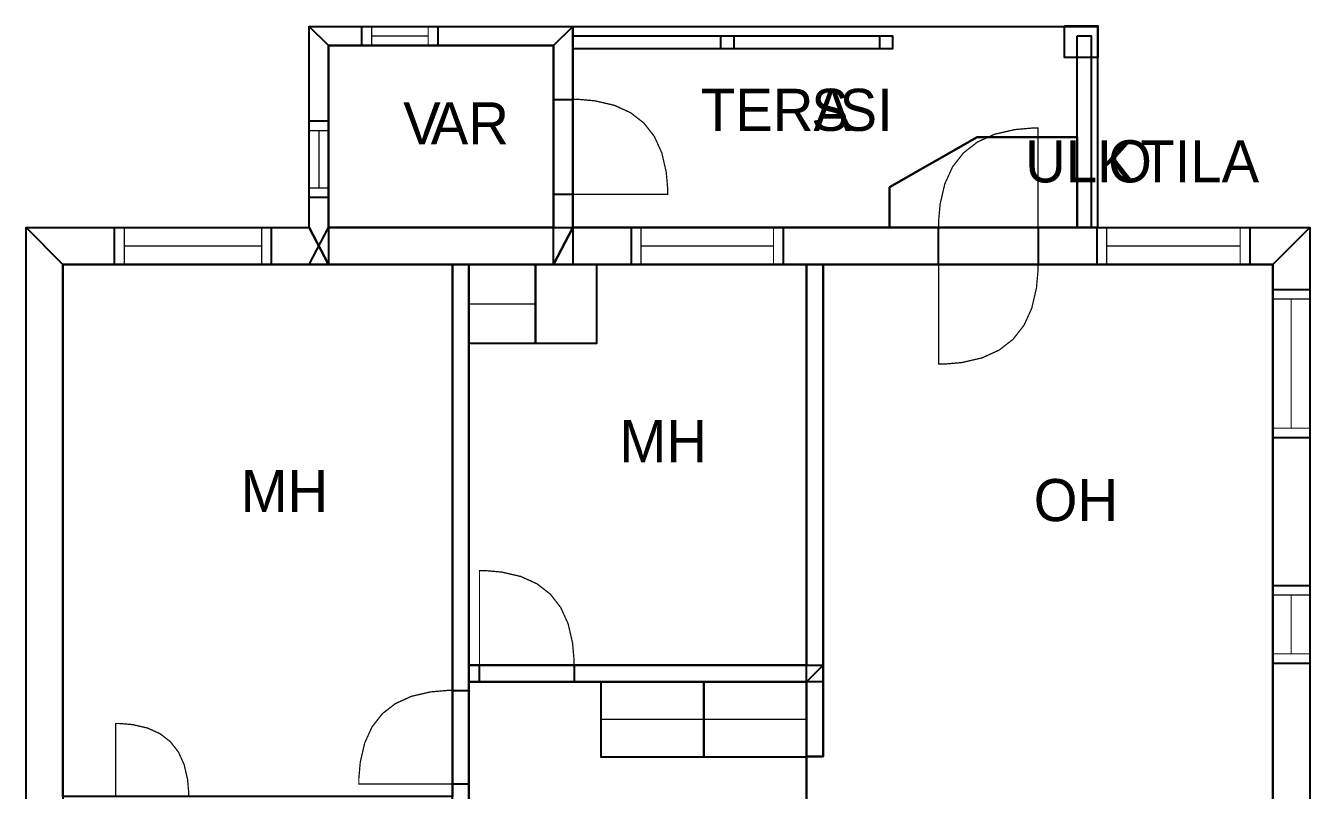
# Model space of a CAD drawing. Extents: x 1.5 to 12, y 0 to 12.4.
# Drawn here: x 1.49 to 11.98, y 6.12 to 12.36 of the extents above; entities that cross this region are included whole.
import ezdxf

# ---------------------------------------------------------------- set-up
doc = ezdxf.new("R2010")
doc.units = 0
doc.layers.get('0').update_dxf_attribs({"linetype": 'CONTINUOUS'})

msp = doc.modelspace()

# ---------------------------------------------------------------- linework, layer by layer
at = {"color": 0}
for points, const_width in [([(3.80219, 12.355), (5.95301, 12.355), (5.79676, 12.1988), (3.95844, 12.1988), (3.80219, 12.355)], 0.00208), ([(3.80219, 10.7123), (3.80219, 12.355), (3.95844, 12.1988), (3.95844, 10.4103), (3.80219, 10.7123)], 0.00208), ([(4.23232, 12.355), (4.85092, 12.355), (4.85092, 12.1988), (4.23232, 12.1988), (4.23232, 12.355)], 0.01042), ([(4.23232, 12.355), (4.85092, 12.355), (4.85092, 12.1988), (4.23232, 12.1988), (4.23232, 12.355)], 0.01042), ([(5.95301, 12.355), (5.95301, 10.7123), (5.79676, 10.4103), (5.79676, 12.1988), (5.95301, 12.355)], 0.00208), ([(10.2377, 10.7133), (10.073, 10.7123), (10.073, 11.4499), (9.25456, 11.4499), (8.54075, 11.041), (8.54075, 10.7123), (5.95301, 10.7123), (5.95301, 12.355), (10.2377, 12.355), (10.2377, 10.7133)], 0.00208), ([(5.95301, 12.2763), (8.565, 12.2763), (8.565, 12.1721), (5.95301, 12.1721), (5.95301, 12.2763)], 0.00208), ([(10.0721, 12.2781), (10.1867, 12.2781), (10.1867, 10.7123), (10.0721, 10.7123), (10.0721, 12.2781)], 0.00208), ([(5.79676, 11.759), (5.95301, 11.759), (5.95301, 10.9833), (5.79676, 10.9833), (5.79676, 11.759)], 0.01042), ([(5.79676, 11.759), (5.95301, 11.759), (5.95301, 10.9833), (5.79676, 10.9833), (5.79676, 11.759)], 0.01042), ([(5.95301, 11.759), (5.99843, 11.759), (6.13476, 11.7469), (6.29232, 11.7106), (6.42562, 11.65), (6.53472, 11.5651), (6.61951, 11.4561), (6.68012, 11.3227), (6.71647, 11.1652), (6.72863, 11.0288), (6.72863, 10.9833), (5.95301, 10.9833), (5.95301, 11.759)], 0.01042), ([(3.80219, 11.5825), (3.95844, 11.5825), (3.95844, 10.9567), (3.80219, 10.9567), (3.80219, 11.5825)], 0.01042), ([(3.80219, 11.5825), (3.95844, 11.5825), (3.95844, 10.9567), (3.80219, 10.9567), (3.80219, 11.5825)], 0.01042), ([(10.073, 10.7123), (8.54075, 10.7123), (8.54075, 11.041), (9.25456, 11.4499), (10.073, 11.4499), (10.073, 10.7123)], 0.00208), ([(8.94, 10.7123), (8.94, 10.76), (8.95264, 10.9027), (8.99072, 11.0678), (9.05419, 11.2074), (9.14307, 11.3216), (9.25726, 11.4104), (9.39686, 11.4739), (9.5619, 11.512), (9.70464, 11.5246), (9.75228, 11.5246), (9.75228, 10.7123), (8.94, 10.7123)], 0.01042), ([(3.95844, 10.4103), (1.79112, 10.4103), (1.48904, 10.7123), (3.80219, 10.7123), (3.95844, 10.4103)], 0.00208), ([(1.79112, 10.4103), (1.79112, 2.32932), (1.48904, 2.02724), (1.48904, 10.7123), (1.79112, 10.4103)], 0.00208), ([(2.21283, 10.7123), (3.4905, 10.7123), (3.4905, 10.4103), (2.21283, 10.4103), (2.21283, 10.7123)], 0.01042), ([(2.21283, 10.7123), (3.4905, 10.7123), (3.4905, 10.4103), (2.21283, 10.4103), (2.21283, 10.7123)], 0.01042), ([(5.95301, 10.4103), (3.80219, 10.4103), (3.95844, 10.7123), (5.95301, 10.7123), (5.95301, 10.4103)], 0.00208), ([(11.6682, 10.4103), (5.79676, 10.4103), (5.95301, 10.7123), (11.9703, 10.7123), (11.6682, 10.4103)], 0.00208), ([(6.43197, 10.7123), (7.67062, 10.7123), (7.67062, 10.4103), (6.43197, 10.4103), (6.43197, 10.7123)], 0.01042), ([(6.43197, 10.7123), (7.67062, 10.7123), (7.67062, 10.4103), (6.43197, 10.4103), (6.43197, 10.7123)], 0.01042), ([(8.94, 10.7123), (9.75228, 10.7123), (9.75228, 10.4103), (8.94, 10.4103), (8.94, 10.7123)], 0.01042), ([(8.94, 10.7123), (9.75228, 10.7123), (9.75228, 10.4103), (8.94, 10.4103), (8.94, 10.7123)], 0.01042), ([(10.2354, 10.7123), (11.4806, 10.7123), (11.4806, 10.4103), (10.2354, 10.4103), (10.2354, 10.7123)], 0.01042), ([(10.2354, 10.7123), (11.4806, 10.7123), (11.4806, 10.4103), (10.2354, 10.4103), (10.2354, 10.7123)], 0.01042), ([(11.6682, 2.32932), (11.6682, 10.4103), (11.9703, 10.7123), (11.9703, 2.02724), (11.6682, 2.32932)], 0.00208), ([(4.97032, 10.4103), (5.10574, 10.4103), (5.10574, 3.89703), (4.97032, 3.89703), (4.97032, 10.4103)], 0.00208), ([(5.10568, 10.4102), (5.64968, 10.4102), (5.64968, 9.76665), (5.10568, 9.76665), (5.10568, 10.4102)], 0.01042), ([(5.64968, 10.4102), (6.14725, 10.4102), (6.14725, 9.76665), (5.64968, 9.76665), (5.64968, 10.4102)], 0.01042), ([(7.8629, 10.4103), (7.99832, 10.4103), (7.99832, 7.00526), (7.8629, 7.00526), (7.8629, 10.4103)], 0.00208), ([(9.75228, 10.4103), (9.75228, 10.3627), (9.73958, 10.2199), (9.7015, 10.0549), (9.63803, 9.91525), (9.54921, 9.80106), (9.43494, 9.71218), (9.29536, 9.64871), (9.13038, 9.61063), (8.98757, 9.59793), (8.94, 9.59793), (8.94, 10.4103), (9.75228, 10.4103)], 0.01042), ([(11.6682, 10.2081), (11.9703, 10.2081), (11.9703, 8.9969), (11.6682, 8.9969), (11.6682, 10.2081)], 0.01042), ([(11.6682, 10.2081), (11.9703, 10.2081), (11.9703, 8.9969), (11.6682, 8.9969), (11.6682, 10.2081)], 0.01042), ([(5.96376, 7.14068), (5.96376, 7.18593), (5.95167, 7.32156), (5.91553, 7.47831), (5.85519, 7.61094), (5.77083, 7.71946), (5.66228, 7.80382), (5.52968, 7.86415), (5.37289, 7.90028), (5.23725, 7.91233), (5.19206, 7.91233), (5.19206, 7.14068), (5.96376, 7.14068)], 0.01042), ([(11.6682, 7.79036), (11.9703, 7.79036), (11.9703, 7.15474), (11.6682, 7.15474), (11.6682, 7.79036)], 0.01042), ([(11.6682, 7.79036), (11.9703, 7.79036), (11.9703, 7.15474), (11.6682, 7.15474), (11.6682, 7.79036)], 0.01042), ([(5.10574, 7.14068), (7.99832, 7.14068), (7.8629, 7.00526), (5.10574, 7.00526), (5.10574, 7.14068)], 0.00208), ([(5.19206, 7.14068), (5.96376, 7.14068), (5.96376, 7.00526), (5.19206, 7.00526), (5.19206, 7.14068)], 0.01042), ([(5.19206, 7.14068), (5.96376, 7.14068), (5.96376, 7.00526), (5.19206, 7.00526), (5.19206, 7.14068)], 0.01042), ([(7.99832, 7.14068), (7.99832, 6.39432), (7.8629, 6.39432), (7.8629, 7.00526), (7.99832, 7.14068)], 0.00208), ([(4.97032, 6.93381), (4.92557, 6.93381), (4.79129, 6.92193), (4.63618, 6.88612), (4.50489, 6.82644), (4.39746, 6.74289), (4.31392, 6.63547), (4.25424, 6.50418), (4.21843, 6.34907), (4.20654, 6.21479), (4.20654, 6.17003), (4.97032, 6.17003), (4.97032, 6.93381)], 0.01042), ([(4.97032, 6.93381), (5.10574, 6.93381), (5.10574, 6.17014), (4.97032, 6.17014), (4.97032, 6.93381)], 0.01042), ([(4.97032, 6.93381), (5.10574, 6.93381), (5.10574, 6.17014), (4.97032, 6.17014), (4.97032, 6.93381)], 0.01042), ([(6.18414, 7.00461), (7.02349, 7.00461), (7.02349, 6.39057), (6.18414, 6.39057), (6.18414, 7.00461)], 0.01042), ([(7.02349, 7.00461), (7.86285, 7.00461), (7.86285, 6.39057), (7.02349, 6.39057), (7.02349, 7.00461)], 0.01042), ([(2.81749, 6.06776), (2.81749, 6.10275), (2.80817, 6.20757), (2.78022, 6.32867), (2.73361, 6.43121), (2.6684, 6.51503), (2.58453, 6.58029), (2.48204, 6.62685), (2.36089, 6.65483), (2.25608, 6.66411), (2.22114, 6.66411), (2.22114, 6.06776), (2.81749, 6.06776)], 0.01042)]:
    msp.add_lwpolyline(points, close=True, dxfattribs=dict(at, const_width=const_width))
for points in [[(3.80219, 10.7123), (3.80219, 12.355), (3.95844, 12.1988), (3.95844, 10.4103), (3.80219, 10.7123)], [(3.80219, 12.355), (5.95301, 12.355), (5.79676, 12.1988), (3.95844, 12.1988), (3.80219, 12.355)], [(5.95301, 12.355), (5.95301, 10.7123), (5.79676, 10.4103), (5.79676, 12.1988), (5.95301, 12.355)], [(7.16374, 12.2763), (7.2679, 12.2763), (7.2679, 12.1721), (7.16374, 12.1721), (7.16374, 12.2763)], [(8.46083, 12.2763), (8.565, 12.2763), (8.565, 12.1721), (8.46083, 12.1721), (8.46083, 12.2763)], [(9.96832, 12.3583), (10.24, 12.3583), (10.24, 12.1009), (9.96832, 12.1009), (9.96832, 12.3583)], [(1.79112, 10.4103), (1.79112, 2.32932), (1.48904, 2.02724), (1.48904, 10.7123), (1.79112, 10.4103)], [(3.95844, 10.4103), (1.79112, 10.4103), (1.48904, 10.7123), (3.80219, 10.7123), (3.95844, 10.4103)], [(5.95301, 10.4103), (3.80219, 10.4103), (3.95844, 10.7123), (5.95301, 10.7123), (5.95301, 10.4103)], [(11.6682, 10.4103), (5.79676, 10.4103), (5.95301, 10.7123), (11.9703, 10.7123), (11.6682, 10.4103)], [(11.6682, 2.32932), (11.6682, 10.4103), (11.9703, 10.7123), (11.9703, 2.02724), (11.6682, 2.32932)], [(4.97032, 10.4103), (5.10574, 10.4103), (5.10574, 3.89703), (4.97032, 3.89703), (4.97032, 10.4103)], [(7.8629, 10.4103), (7.99832, 10.4103), (7.99832, 7.00526), (7.8629, 7.00526), (7.8629, 10.4103)], [(5.10574, 7.14068), (7.99832, 7.14068), (7.8629, 7.00526), (5.10574, 7.00526), (5.10574, 7.14068)], [(7.99832, 7.14068), (7.99832, 6.39432), (7.8629, 6.39432), (7.8629, 7.00526), (7.99832, 7.14068)]]:
    msp.add_lwpolyline(points, close=True, dxfattribs=at)
at = {"color": 7}
for points in [[(4.23232, 12.355), (4.85092, 12.355), (4.85092, 12.1988), (4.23232, 12.1988), (4.23232, 12.355)], [(4.23232, 12.355), (4.85092, 12.355), (4.85092, 12.1988), (4.23232, 12.1988), (4.23232, 12.355)], [(10.2377, 10.7133), (10.073, 10.7123), (10.073, 11.4499), (9.25456, 11.4499), (8.54075, 11.041), (8.54075, 10.7123), (5.95301, 10.7123), (5.95301, 12.355), (10.2377, 12.355), (10.2377, 10.7133)], [(5.95301, 12.2763), (8.565, 12.2763), (8.565, 12.1721), (5.95301, 12.1721), (5.95301, 12.2763)], [(10.0721, 12.2781), (10.1867, 12.2781), (10.1867, 10.7123), (10.0721, 10.7123), (10.0721, 12.2781)], [(3.95844, 12.1988), (5.79676, 12.1988), (5.79676, 10.7123), (3.95844, 10.7123), (3.95844, 12.1988)], [(5.79676, 11.759), (5.95301, 11.759), (5.95301, 10.9833), (5.79676, 10.9833), (5.79676, 11.759)], [(5.79676, 11.759), (5.95301, 11.759), (5.95301, 10.9833), (5.79676, 10.9833), (5.79676, 11.759)], [(3.80219, 11.5825), (3.95844, 11.5825), (3.95844, 10.9567), (3.80219, 10.9567), (3.80219, 11.5825)], [(3.80219, 11.5825), (3.95844, 11.5825), (3.95844, 10.9567), (3.80219, 10.9567), (3.80219, 11.5825)], [(10.073, 10.7123), (8.54075, 10.7123), (8.54075, 11.041), (9.25456, 11.4499), (10.073, 11.4499), (10.073, 10.7123)], [(2.21283, 10.7123), (3.4905, 10.7123), (3.4905, 10.4103), (2.21283, 10.4103), (2.21283, 10.7123)], [(2.21283, 10.7123), (3.4905, 10.7123), (3.4905, 10.4103), (2.21283, 10.4103), (2.21283, 10.7123)], [(6.43197, 10.7123), (7.67062, 10.7123), (7.67062, 10.4103), (6.43197, 10.4103), (6.43197, 10.7123)], [(6.43197, 10.7123), (7.67062, 10.7123), (7.67062, 10.4103), (6.43197, 10.4103), (6.43197, 10.7123)], [(8.94, 10.7123), (9.75228, 10.7123), (9.75228, 10.4103), (8.94, 10.4103), (8.94, 10.7123)], [(8.94, 10.7123), (9.75228, 10.7123), (9.75228, 10.4103), (8.94, 10.4103), (8.94, 10.7123)], [(10.2354, 10.7123), (11.4806, 10.7123), (11.4806, 10.4103), (10.2354, 10.4103), (10.2354, 10.7123)], [(10.2354, 10.7123), (11.4806, 10.7123), (11.4806, 10.4103), (10.2354, 10.4103), (10.2354, 10.7123)], [(1.79112, 10.4103), (4.97032, 10.4103), (4.97032, 6.06776), (1.79112, 6.06776), (1.79112, 10.4103)], [(5.10568, 10.4102), (5.64968, 10.4102), (5.64968, 9.76665), (5.10568, 9.76665), (5.10568, 10.4102)], [(5.10574, 10.4103), (7.8629, 10.4103), (7.8629, 7.14068), (5.10574, 7.14068), (5.10574, 10.4103)], [(5.64968, 10.4102), (6.14725, 10.4102), (6.14725, 9.76665), (5.64968, 9.76665), (5.64968, 10.4102)], [(11.6682, 6.02897), (9.37364, 6.02897), (9.37364, 5.89356), (7.8629, 5.89356), (7.8629, 6.39432), (7.99832, 6.39432), (7.99832, 10.4103), (11.6682, 10.4103), (11.6682, 6.02897)], [(11.6682, 10.2081), (11.9703, 10.2081), (11.9703, 8.9969), (11.6682, 8.9969), (11.6682, 10.2081)], [(11.6682, 10.2081), (11.9703, 10.2081), (11.9703, 8.9969), (11.6682, 8.9969), (11.6682, 10.2081)], [(11.6682, 7.79036), (11.9703, 7.79036), (11.9703, 7.15474), (11.6682, 7.15474), (11.6682, 7.79036)], [(11.6682, 7.79036), (11.9703, 7.79036), (11.9703, 7.15474), (11.6682, 7.15474), (11.6682, 7.79036)], [(5.19206, 7.14068), (5.96376, 7.14068), (5.96376, 7.00526), (5.19206, 7.00526), (5.19206, 7.14068)], [(5.19206, 7.14068), (5.96376, 7.14068), (5.96376, 7.00526), (5.19206, 7.00526), (5.19206, 7.14068)], [(4.97032, 6.93381), (5.10574, 6.93381), (5.10574, 6.17014), (4.97032, 6.17014), (4.97032, 6.93381)], [(4.97032, 6.93381), (5.10574, 6.93381), (5.10574, 6.17014), (4.97032, 6.17014), (4.97032, 6.93381)], [(7.8629, 4.76183), (7.84239, 4.76183), (7.84239, 4.00244), (5.10574, 4.00244), (5.10574, 7.00526), (7.8629, 7.00526), (7.8629, 4.76183)], [(6.18414, 7.00461), (7.02349, 7.00461), (7.02349, 6.39057), (6.18414, 6.39057), (6.18414, 7.00461)], [(7.02349, 7.00461), (7.86285, 7.00461), (7.86285, 6.39057), (7.02349, 6.39057), (7.02349, 7.00461)]]:
    msp.add_lwpolyline(points, close=True, dxfattribs=at)
at = {"color": 0, "const_width": 0.01042}
for points in [[(4.31044, 12.355), (4.31044, 12.1987)], [(4.31044, 12.2769), (4.77279, 12.2769)], [(4.77279, 12.355), (4.77279, 12.1987)], [(3.80219, 11.5044), (3.95844, 11.5044)], [(3.88032, 11.0348), (3.88032, 11.5044)], [(3.80219, 11.0348), (3.95844, 11.0348)], [(2.2909, 10.4102), (2.2909, 10.7123)], [(3.41237, 10.4102), (3.41237, 10.7123)], [(6.5101, 10.4102), (6.5101, 10.7123)], [(7.59244, 10.4102), (7.59244, 10.7123)], [(10.3135, 10.4102), (10.3135, 10.7123)], [(11.4026, 10.4102), (11.4026, 10.7123)], [(3.41237, 10.5612), (2.2909, 10.5612)], [(7.59244, 10.5612), (6.5101, 10.5612)], [(11.4026, 10.5612), (10.3135, 10.5612)], [(11.6682, 10.1299), (11.9703, 10.1299)], [(11.8192, 9.07503), (11.8192, 10.1299)], [(11.6682, 9.07503), (11.9703, 9.07503)], [(11.6682, 7.71218), (11.9703, 7.71218)], [(11.8192, 7.23292), (11.8192, 7.71218)], [(11.6682, 7.23292), (11.9703, 7.23292)]]:
    msp.add_lwpolyline(points, dxfattribs=at)
at = {"color": 7, "const_width": 0.00208}
for points in [[(3.95844, 12.1988), (5.79676, 12.1988), (5.79676, 10.7123), (3.95844, 10.7123), (3.95844, 12.1988)], [(1.79112, 10.4103), (4.97032, 10.4103), (4.97032, 6.06776), (1.79112, 6.06776), (1.79112, 10.4103)], [(5.10574, 10.4103), (7.8629, 10.4103), (7.8629, 7.14068), (5.10574, 7.14068), (5.10574, 10.4103)], [(11.6682, 6.02897), (9.37364, 6.02897), (9.37364, 5.89356), (7.8629, 5.89356), (7.8629, 6.39432), (7.99832, 6.39432), (7.99832, 10.4103), (11.6682, 10.4103), (11.6682, 6.02897)], [(7.8629, 4.76183), (7.84239, 4.76183), (7.84239, 4.00244), (5.10574, 4.00244), (5.10574, 7.00526), (7.8629, 7.00526), (7.8629, 4.76183)]]:
    msp.add_lwpolyline(points, close=True, dxfattribs=at)
at = {"color": 253, "const_width": 0.01042}
for points in [[(5.10568, 10.0885), (5.64968, 10.0885)], [(6.18414, 6.6976), (7.02349, 6.6976)], [(7.02349, 6.6976), (7.86285, 6.6976)]]:
    msp.add_lwpolyline(points, dxfattribs=at)

# ---------------------------------------------------------------- texts
at = {"color": 0}
for s, p in [('TERA', (6.99935, 11.5016)), ('S', (7.90074, 11.5016)), ('SI', (8.13192, 11.5016)), ('V', (4.56879, 11.3911)), ('AR', (4.79379, 11.3911)), ('ULK', (9.64714, 11.0811)), ('O', (10.3247, 11.0811)), ('TILA', (10.5871, 11.0811)), ('MH', (6.33479, 8.79685)), ('MH', (3.24163, 8.38929)), ('OH', (9.71728, 8.31589))]:
    msp.add_text(s, height=0.34375, dxfattribs=at).set_placement(p)

doc.saveas('drawing.dxf')
